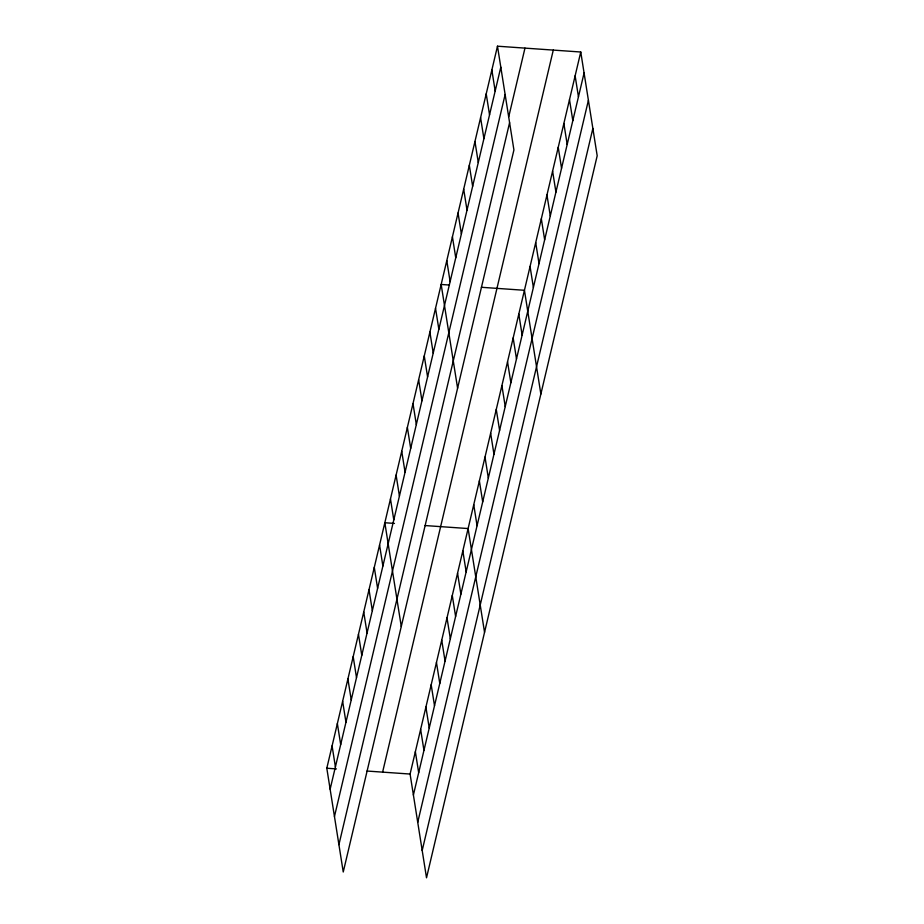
<?xml version="1.0" encoding="UTF-8"?>
<svg xmlns="http://www.w3.org/2000/svg" width="924" height="924" viewBox="0 0 924 924"><rect width="100%" height="100%" fill="white"/><g stroke="black" fill="none" stroke-linecap="round" stroke-linejoin="round"><path stroke-width="1.39" d="M497.482 46.2L513.917 149.954L343.243 871.99L326.807 768.237L497.482 46.2L580.757 52.01L597.193 155.763L426.518 877.8L410.083 774.046L580.757 52.01M330.134 789.2L500.808 67.175M334.453 816.527L505.139 94.491M508.731 116.794L524.971 48.117M338.912 844.663L509.598 122.638M382.605 772.129L553.28 50.092M413.398 795.021L584.083 72.984M417.729 822.337L588.403 100.312M422.187 850.484L592.861 128.448M449.411 285.042L441.164 284.465L457.599 388.219M481.381 287.283L524.439 290.286L540.863 394.04M394.456 523.411L384.834 522.741L401.27 626.495M425.063 525.548L468.11 528.551L484.546 632.305M326.807 768.237L336.428 768.907M367.024 771.043L410.083 774.046M575.132 75.837L578.447 96.812M569.496 99.665L572.822 120.64M563.859 123.493L567.186 144.467M558.235 147.32L561.549 168.295M552.598 171.148L555.925 192.123M546.962 194.976L550.288 215.95M541.337 218.803L544.652 239.778M535.701 242.631L539.027 263.606M530.064 266.459L533.391 287.433M491.857 70.028L495.172 91.002M486.22 93.855L489.547 114.83M518.803 314.114L522.129 335.089M480.584 117.683L483.91 138.658M513.167 337.941L516.493 358.916M474.959 141.511L478.274 162.485M507.542 361.769L510.857 382.744M469.323 165.338L472.649 186.313M501.905 385.597L505.232 406.572M463.686 189.166L467.013 210.141M496.269 409.424L499.595 430.399M458.061 212.994L461.376 233.968M490.644 433.252L493.959 454.227M452.425 236.821L455.751 257.796M485.008 457.08L488.334 478.054M446.789 260.649L450.115 281.624M479.371 480.896L482.698 501.871M473.746 504.723L477.061 525.698M435.527 308.293L438.854 329.267M429.903 332.12L433.217 353.095M462.832 550.877L466.158 571.852M424.266 355.948L427.593 376.923M457.565 573.192L460.88 594.167M418.63 379.776L421.956 400.75M452.286 595.506L455.613 616.481M413.005 403.603L416.32 424.578M447.008 617.821L450.334 638.796M441.73 640.147L445.056 661.122M407.368 427.431L410.695 448.406M436.463 662.462L439.778 683.437M401.732 451.258L405.058 472.233M431.185 684.776L434.511 705.751M396.107 475.086L399.422 496.061M425.906 707.091L429.233 728.066M390.471 498.914L393.797 519.889M420.628 729.406L423.954 750.38M415.361 751.732L418.676 772.707M379.568 545.056L382.882 566.031M374.289 567.371L377.604 588.345M369.011 589.697L372.337 610.672M363.733 612.011L367.059 632.986M358.466 634.326L361.781 655.301M353.187 656.641L356.502 677.615M347.909 678.967L351.236 699.942M342.631 701.281L345.957 722.256M337.364 723.596L340.679 744.571M332.086 745.911L335.4 766.885"/></g></svg>
